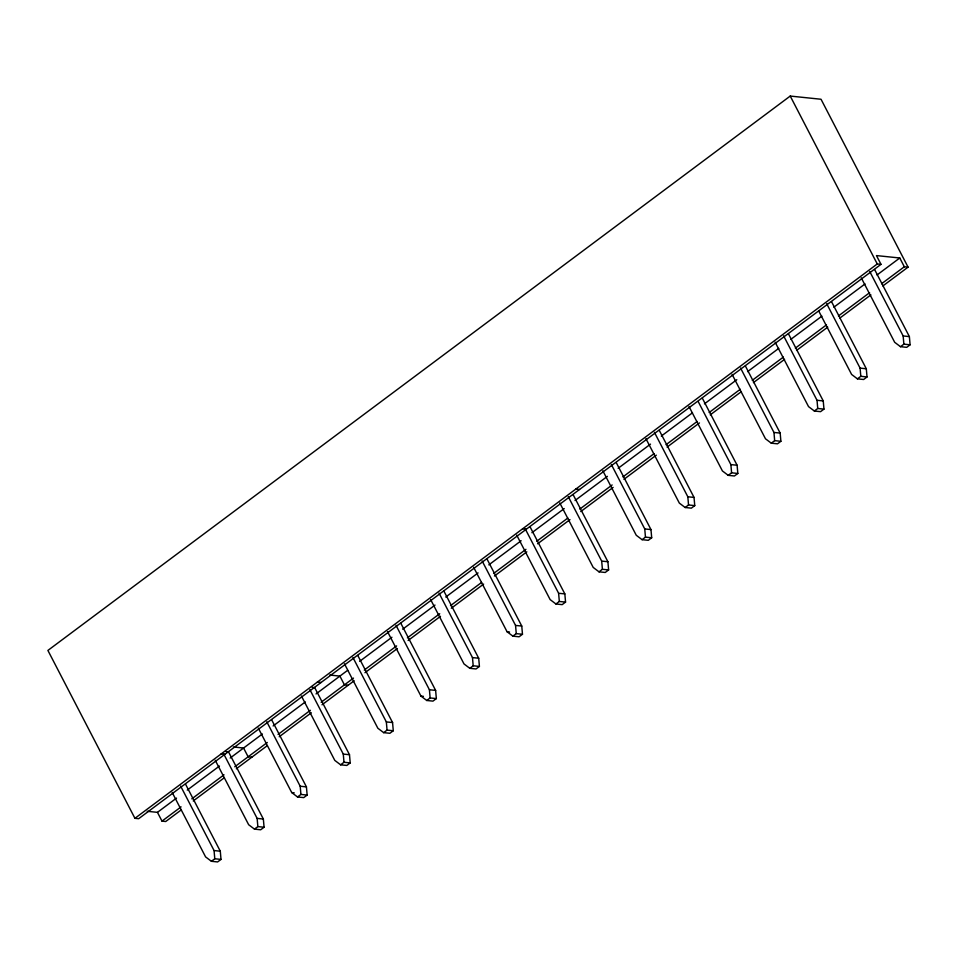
<?xml version="1.0" encoding="UTF-8"?>
<svg xmlns="http://www.w3.org/2000/svg" width="958" height="958" viewBox="0 0 958 958"><rect width="100%" height="100%" fill="white"/><g stroke="black" fill="none" stroke-linecap="round" stroke-linejoin="round"><path stroke-width="1.44" d="M790.23 96.063L47.9 650.434L134.934 818.324L138.659 818.707L881.001 264.348L876.45 255.582L899.778 257.989L904.328 266.755L908.064 267.138L821.03 99.249L790.23 96.063L877.265 263.965L881.001 264.348M134.934 818.324L877.265 263.965M147.245 811.294L157.447 812.348L176.523 798.098M187.265 790.087L219.454 766.041M230.183 758.029L262.384 733.984M273.114 725.972L305.315 701.927M316.044 693.915L347.67 670.301M359.633 661.367L391.93 637.238M402.695 629.202L435.004 605.085M445.769 597.038L478.066 572.92M488.831 564.873L521.14 540.755M531.906 532.708L564.238 508.566M575.028 500.507L607.384 476.354M618.161 468.294L650.518 444.129M661.307 436.082L692.466 412.814M704.441 403.857L736.798 379.703M747.587 371.644L778.746 348.377M790.733 339.431L821.892 316.152M833.867 307.207L865.026 283.939M877.013 274.994L899.778 257.989M157.447 812.348L161.998 821.114L181.074 806.875M191.804 798.852L224.004 774.818M234.734 766.795L267.294 742.486M278.071 734.439L310.392 710.297M321.169 702.25L353.502 678.096M364.279 670.049L396.612 645.908M407.389 637.86L439.722 613.719M450.5 605.672L481.635 582.416M493.609 573.483L525.942 549.329M536.72 541.282L567.843 518.038M579.818 509.093L612.15 484.952M622.928 476.904L654.063 453.649M666.038 444.704L697.173 421.46M709.148 412.515L740.283 389.271M752.258 380.326L783.393 357.071M795.356 348.137L826.491 324.882M838.466 315.936L869.601 292.693M881.576 283.748L904.328 266.755M181.278 809.893L165.722 821.509L161.998 821.114M193.241 800.96L224.352 777.728M236.315 768.795L267.318 745.635M279.209 736.762L311.314 712.788M322.02 704.789L354.173 680.779M364.962 672.72L397.331 648.554M408.12 640.495L440.488 616.317M451.278 608.258L483.646 584.081M494.436 576.021L526.816 551.856M537.606 543.797L569.974 519.619M580.764 511.56L613.132 487.394M623.921 479.335L656.29 455.158M667.079 447.099L699.448 422.933M710.237 414.874L741.408 391.594M753.407 382.637L784.578 359.358M796.565 350.412L827.736 327.133M839.723 318.176L870.894 294.896M882.881 285.939L908.064 267.138M172.177 792.434L205.587 856.895L211.395 861.29L214.784 858.763L221.011 859.398L220.292 851.207L185.517 784.123M215.251 760.281L248.661 824.73L254.469 829.125L257.858 826.598L264.073 827.245L263.354 819.042L228.579 751.958L226.088 751.695M258.313 728.116L291.723 792.565L297.531 796.972L300.92 794.433L307.147 795.08L306.428 786.877L271.653 719.793M301.387 695.951L334.797 760.401L340.605 764.807L343.994 762.269L350.209 762.915L349.49 754.712L314.715 687.628L312.224 687.377M344.449 663.786L377.859 728.248L383.667 732.642L387.056 730.104L393.283 730.75L392.564 722.548L357.789 655.464M387.523 631.621L420.933 696.083L426.741 700.478L430.13 697.951L436.345 698.586L435.627 690.395L400.851 623.311M430.585 599.469L463.995 663.918L469.803 668.313L473.192 665.786L479.419 666.421L478.701 658.23L443.925 591.146M473.659 567.304L507.069 631.753L512.877 636.148L516.266 633.621L522.481 634.268L521.763 626.065L486.987 558.981M516.721 535.139L550.131 599.588L555.939 603.995L559.328 601.456L565.555 602.103L564.837 593.9L530.061 526.816M559.795 502.974L593.206 567.423L599.013 571.83L602.402 569.291L608.617 569.938L607.899 561.735L573.124 494.651M602.857 470.809L636.268 535.271L642.076 539.665L645.464 537.139L651.691 537.773L650.973 529.582L616.198 462.498M645.932 438.656L679.342 503.106L685.15 507.501L688.539 504.974L694.754 505.608L694.035 497.418L659.26 430.334M688.994 406.491L722.404 470.941L728.212 475.336L731.601 472.809L737.828 473.456L737.109 465.253L702.334 398.169M732.068 374.327L765.478 438.776L771.286 443.183L774.675 440.644L780.89 441.291L780.171 433.088L745.396 366.004M775.13 342.162L808.54 406.611L814.348 411.018L817.737 408.479L823.964 409.126L823.245 400.923L788.47 333.839M818.886 311.314L851.614 374.458L857.422 378.853L860.811 376.314L867.026 376.961L866.307 368.77L831.532 301.674M861.266 277.832L894.676 342.293L900.484 346.688L903.873 344.161L910.1 344.796L909.381 336.605L874.606 269.521M221.011 859.398L217.622 861.937L211.395 861.29M264.073 827.245L260.684 829.772L254.469 829.125M307.147 795.08L303.758 797.607L297.531 796.972M350.209 762.915L346.82 765.442L340.605 764.807M393.283 730.75L389.894 733.289L383.667 732.642M436.345 698.586L432.956 701.124L426.741 700.478M479.419 666.421L476.03 668.959L469.803 668.313M522.481 634.268L519.092 636.795L512.877 636.148M565.555 602.103L562.166 604.63L555.939 603.995M608.617 569.938L605.228 572.465L599.013 571.83M651.691 537.773L648.303 540.312L642.076 539.665M694.754 505.608L691.365 508.147L685.15 507.501M737.828 473.456L734.439 475.982L728.212 475.336M780.89 441.291L777.501 443.817L771.286 443.183M823.964 409.126L820.575 411.653L814.348 411.018M867.026 376.961L863.637 379.5L857.422 378.853M910.1 344.796L906.711 347.335L900.484 346.688M869.744 271.509L903.155 335.959L909.381 336.605M826.682 303.674L860.092 368.123L866.307 368.77M783.608 335.827L817.018 400.288L823.245 400.923M740.546 367.992L773.956 432.453L780.171 433.088M698.154 401.474L730.882 464.606L737.109 465.253M654.41 432.321L687.82 496.771L694.035 497.418M575.782 489.107L579.518 489.49M611.336 464.486L644.746 528.936L650.973 529.582M522.541 528.864L526.277 529.247M568.274 496.639L601.684 561.101L607.899 561.735M525.2 528.804L558.61 593.265L564.837 593.9M482.137 560.969L515.548 625.418L521.763 626.065M507.069 631.753L509.548 632.017M439.063 593.134L472.474 657.583L478.701 658.23M329.684 675.043L339.898 676.097L344.437 684.874L348.173 685.257M396.001 625.299L429.412 689.748L435.627 690.395M317.373 682.072L321.11 682.467M420.933 696.083L423.412 696.334M352.927 657.463L386.337 721.913L392.564 722.548M309.865 689.616L343.275 754.078L349.49 754.712M233.381 746.977L243.583 748.03L248.134 756.796L251.858 757.179M221.07 753.994L224.795 754.389M266.791 721.781L300.201 786.231L306.428 786.877M291.723 792.565L294.214 792.829M223.729 753.946L257.127 818.395L263.354 819.042M180.655 786.111L214.065 850.56L220.292 851.207M903.155 335.959L903.873 344.161M860.092 368.123L860.811 376.314M817.018 400.288L817.737 408.479M773.956 432.453L774.675 440.644M730.882 464.606L731.601 472.809M687.82 496.771L688.539 504.974M644.746 528.936L645.464 537.139M601.684 561.101L602.402 569.291M558.61 593.265L559.328 601.456M515.548 625.418L516.266 633.621M472.474 657.583L473.192 665.786M429.412 689.748L430.13 697.951M386.337 721.913L387.056 730.104M343.275 754.078L343.994 762.269M300.201 786.231L300.92 794.433M257.127 818.395L257.858 826.598M214.065 850.56L214.784 858.763"/></g></svg>
